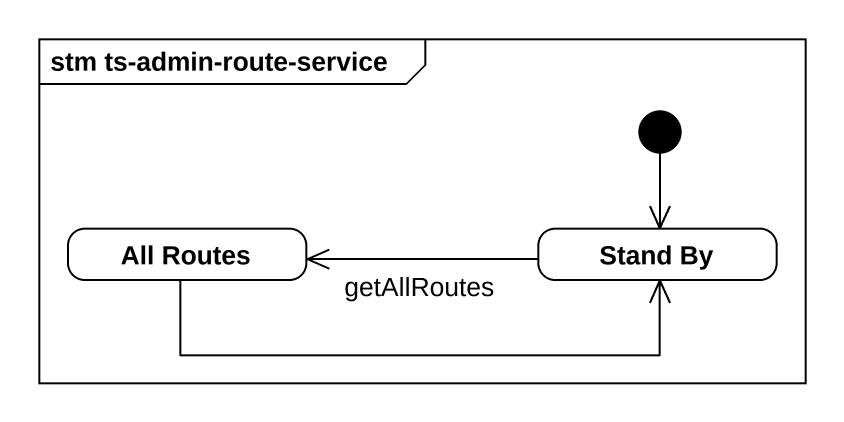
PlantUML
@startuml
mainframe stm ts-admin-route-service
hide empty description
state "All Routes" as All_Routes
state "Stand By" as Stand_By
[*] --> Stand_By
All_Routes -right-> Stand_By
Stand_By -left-> All_Routes : getAllRoutes
@enduml
